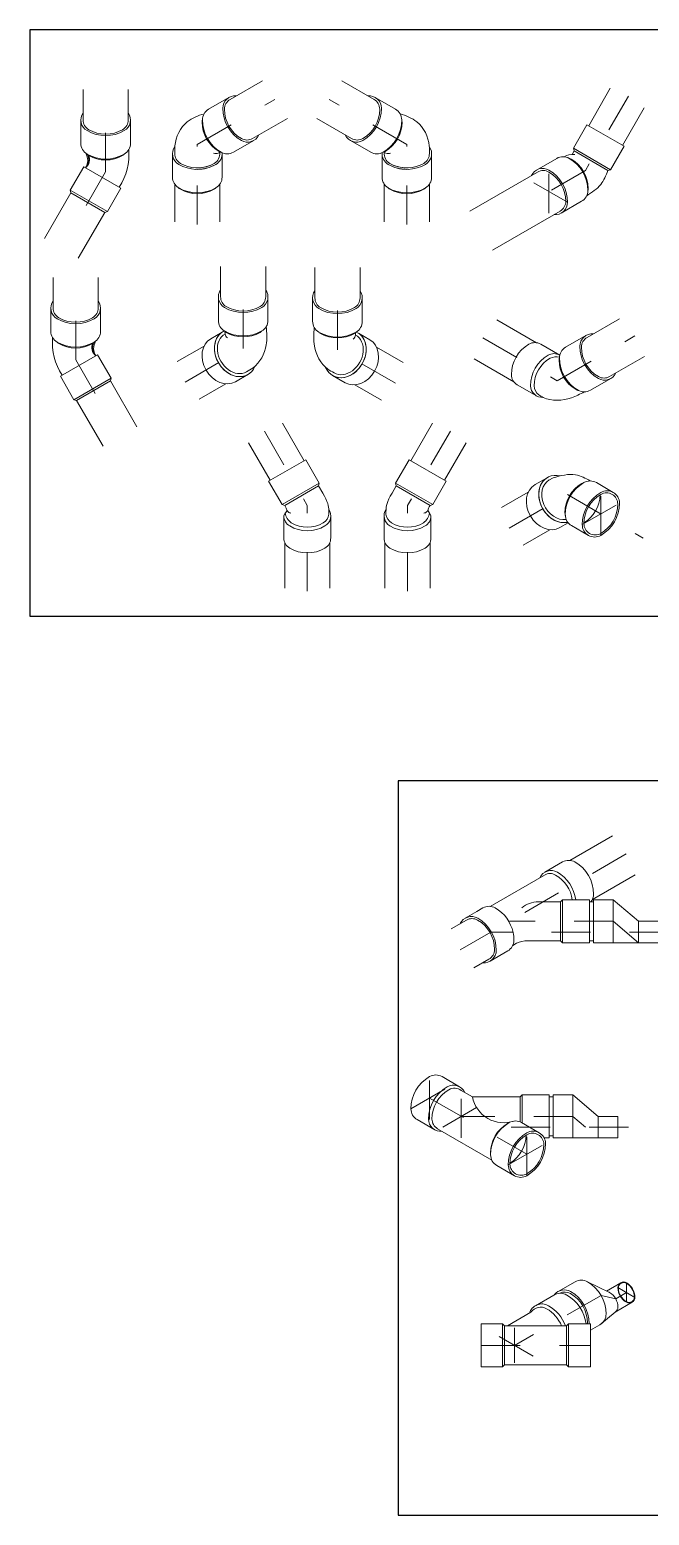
# Model space of a CAD drawing. Header units: millimetres. Extents: x 1263 to 3002, y 1308 to 2683.
# Drawn here: x 1521.656 to 1523.242, y 1342.644 to 1346.446 of the extents above; entities that cross this region are included whole.
import ezdxf

# ---------------------------------------------------------------- set-up
doc = ezdxf.new("R2010")
doc.units = ezdxf.units.MM
doc.linetypes.add('ACAD_ISO04W100', pattern=[30, 24, -3, 0, -3])
doc.layers.add('EJE HID.', color=125, linetype='ACAD_ISO04W100', lineweight=13)
doc.layers.add('sanitaria', color=1, linetype='Continuous', lineweight=0)

msp = doc.modelspace()

# ---------------------------------------------------------------- linework, layer by layer
for points in [[(1521.65636, 1344.94455), (1525.59964, 1344.94455), (1525.59964, 1346.44575), (1521.65636, 1346.44575)], [(1525.59964, 1344.52315), (1522.59928, 1344.52315), (1522.59928, 1342.64384), (1525.59964, 1342.64384)]]:
    msp.add_lwpolyline(points, close=True)
at = {"layer": 'EJE HID.', "linetype": 'ACAD_ISO04W100', "ltscale": 0.004}
for p, q in [((1522.08523, 1346.15223), (1522.2839, 1346.26694)), ((1522.6215, 1346.15223), (1522.42282, 1346.26694)), ((1523.18848, 1346.27585), (1523.0786, 1346.08553)), ((1521.85072, 1346.08222), (1521.85072, 1346.25391)), ((1522.08523, 1345.94692), (1522.08523, 1346.15223)), ((1522.6215, 1345.94692), (1522.6215, 1346.15223)), ((1521.85072, 1346.08222), (1521.79578, 1345.98706)), ((1523.0786, 1346.08553), (1522.97982, 1346.0285)), ((1522.98511, 1345.97655), (1522.98511, 1346.08655)), ((1523.03274, 1346.00405), (1522.93748, 1346.05905)), ((1523.03274, 1346.00405), (1522.93748, 1346.05905)), ((1522.2026, 1345.62951), (1522.2026, 1345.8012)), ((1521.77402, 1345.60094), (1521.77402, 1345.77263)), ((1522.44401, 1345.6268), (1522.44401, 1345.79849)), ((1522.81608, 1345.65721), (1523.0064, 1345.54733)), ((1523.0064, 1345.54733), (1523.20508, 1345.66203)), ((1522.05392, 1345.54367), (1522.2026, 1345.62951)), ((1522.59269, 1345.54096), (1522.44401, 1345.6268)), ((1521.77402, 1345.60094), (1521.82896, 1345.50578)), ((1522.2569, 1345.41875), (1522.36679, 1345.22843)), ((1522.73308, 1345.41875), (1522.62319, 1345.22843)), ((1522.88379, 1345.17018), (1523.03247, 1345.25603)), ((1523.03247, 1345.25603), (1523.22634, 1345.1441)), ((1523.07039, 1345.17914), (1523.16565, 1345.23414)), ((1523.11802, 1345.15164), (1523.11802, 1345.26164)), ((1522.36679, 1345.00867), (1522.36679, 1345.22843)), ((1522.62319, 1345.00867), (1522.62319, 1345.22843)), ((1523.18291, 1344.33651), (1522.75823, 1344.09132)), ((1523.29169, 1344.13641), (1522.83634, 1344.13641)), ((1523.14963, 1344.16391), (1522.88397, 1344.16391)), ((1523.21463, 1344.10891), (1523.14963, 1344.16391)), ((1522.67976, 1343.65651), (1522.67976, 1343.76651)), ((1522.63213, 1343.68401), (1522.72739, 1343.73901)), ((1522.67976, 1343.71151), (1522.92866, 1343.56781)), ((1522.76091, 1343.60966), (1522.76091, 1343.71966)), ((1522.71328, 1343.63716), (1522.80854, 1343.69216)), ((1523.04634, 1343.66466), (1522.76091, 1343.66466)), ((1523.1884, 1343.63716), (1522.80854, 1343.63716)), ((1523.07884, 1343.63716), (1523.04634, 1343.66466)), ((1522.88103, 1343.54031), (1522.97629, 1343.59531)), ((1522.92866, 1343.51281), (1522.92866, 1343.62281)), ((1523.2051, 1343.20147), (1523.1618, 1343.22647)), ((1523.18345, 1343.18897), (1523.18345, 1343.23897)), ((1523.11873, 1343.2066), (1522.89717, 1343.07868)), ((1523.11873, 1343.2066), (1523.156, 1343.19812)), ((1523.18345, 1343.21397), (1523.156, 1343.19812)), ((1522.9448, 1343.05118), (1522.84953, 1343.10618)), ((1522.89717, 1343.12324), (1522.89717, 1343.03412)), ((1522.81189, 1343.07868), (1523.09189, 1343.07868))]:
    msp.add_line(p, q, dxfattribs=at)
at = {"layer": 'sanitaria'}
for p, q in [((1522.16911, 1346.26733), (1522.25183, 1346.31509)), ((1522.53762, 1346.26733), (1522.4549, 1346.31509)), ((1523.08686, 1346.19984), (1523.1423, 1346.29586)), ((1521.79299, 1346.21494), (1521.79299, 1346.29253)), ((1521.90846, 1346.21494), (1521.90846, 1346.29253)), ((1522.16622, 1346.27233), (1522.11426, 1346.24233)), ((1522.54051, 1346.27233), (1522.59247, 1346.24233)), ((1522.22685, 1346.16733), (1522.31597, 1346.21879)), ((1522.47988, 1346.16733), (1522.39075, 1346.21879)), ((1523.17346, 1346.14984), (1523.2289, 1346.24586)), ((1521.78721, 1346.21494), (1521.78721, 1346.15494)), ((1521.91423, 1346.21494), (1521.91423, 1346.15494)), ((1523.04789, 1346.14234), (1523.08253, 1346.20234)), ((1523.08253, 1346.20234), (1523.17779, 1346.14734)), ((1522.22973, 1346.16233), (1522.17777, 1346.13233)), ((1522.477, 1346.16233), (1522.52896, 1346.13233)), ((1523.04789, 1346.14234), (1523.14315, 1346.08734)), ((1523.04969, 1346.13547), (1523.04789, 1346.14234)), ((1523.14315, 1346.08734), (1523.17779, 1346.14734)), ((1522.02172, 1346.12855), (1522.02172, 1346.06855)), ((1522.14873, 1346.13093), (1522.14873, 1346.06855)), ((1522.55799, 1346.13093), (1522.55799, 1346.06855)), ((1522.68501, 1346.12855), (1522.68501, 1346.06855)), ((1522.95335, 1346.08655), (1523.00531, 1346.11655)), ((1523.04437, 1346.12624), (1523.04969, 1346.13547)), ((1523.04969, 1346.13547), (1523.1363, 1346.08547)), ((1521.76002, 1346.03512), (1521.79466, 1346.09512)), ((1521.79466, 1346.09512), (1521.88992, 1346.04012)), ((1522.14873, 1346.07594), (1522.14873, 1346.06855)), ((1522.55799, 1346.07594), (1522.55799, 1346.06855)), ((1522.95624, 1346.08155), (1522.78309, 1345.98158)), ((1523.1363, 1346.08547), (1523.14315, 1346.08734)), ((1521.69416, 1345.91105), (1521.76182, 1346.02825)), ((1521.76002, 1346.03512), (1521.85528, 1345.98012)), ((1521.76182, 1346.02825), (1521.76002, 1346.03512)), ((1521.76182, 1346.02825), (1521.84843, 1345.97825)), ((1521.85528, 1345.98012), (1521.88992, 1346.04012)), ((1522.02749, 1345.95399), (1522.02749, 1346.05029)), ((1522.14296, 1345.95399), (1522.14296, 1346.05029)), ((1522.56377, 1345.95399), (1522.56377, 1346.05029)), ((1522.67924, 1345.95399), (1522.67924, 1346.05029)), ((1523.01686, 1345.97655), (1523.06882, 1346.00655)), ((1521.78077, 1345.86105), (1521.84843, 1345.97825)), ((1521.84843, 1345.97825), (1521.85528, 1345.98012)), ((1523.01397, 1345.98155), (1522.84082, 1345.88158)), ((1522.14486, 1345.76223), (1522.14486, 1345.83982)), ((1522.26033, 1345.76223), (1522.26033, 1345.83982)), ((1521.71628, 1345.73366), (1521.71628, 1345.81125)), ((1521.83175, 1345.73366), (1521.83175, 1345.81125)), ((1522.38627, 1345.75952), (1522.38627, 1345.83711)), ((1522.50174, 1345.75952), (1522.50174, 1345.83711)), ((1522.13909, 1345.76223), (1522.13909, 1345.70223)), ((1522.26611, 1345.76223), (1522.26611, 1345.70223)), ((1521.71051, 1345.73366), (1521.71051, 1345.67366)), ((1521.83752, 1345.73366), (1521.83752, 1345.67366)), ((1522.3805, 1345.75952), (1522.3805, 1345.69952)), ((1522.50752, 1345.75952), (1522.50752, 1345.69952)), ((1522.85163, 1345.70335), (1522.95306, 1345.64479)), ((1523.08279, 1345.6581), (1523.16552, 1345.70586)), ((1522.1197, 1345.65495), (1522.14911, 1345.67193)), ((1522.52691, 1345.65224), (1522.4975, 1345.66922)), ((1523.07991, 1345.6631), (1523.02795, 1345.6331)), ((1521.83008, 1345.61384), (1521.73481, 1345.55884)), ((1521.86472, 1345.55384), (1521.83008, 1345.61384)), ((1522.03413, 1345.59644), (1522.10257, 1345.63595)), ((1522.61248, 1345.59373), (1522.54404, 1345.63324)), ((1523.01291, 1345.61287), (1522.96413, 1345.64103)), ((1522.7939, 1345.60335), (1522.89532, 1345.54479)), ((1523.14053, 1345.5581), (1523.22966, 1345.60956)), ((1521.76945, 1345.49884), (1521.73481, 1345.55884)), ((1521.86472, 1345.55384), (1521.76945, 1345.49884)), ((1521.86291, 1345.54697), (1521.77631, 1345.49697)), ((1521.86291, 1345.54697), (1521.86472, 1345.55384)), ((1521.93057, 1345.42978), (1521.86291, 1345.54697)), ((1522.08964, 1345.50022), (1522.15797, 1345.53968)), ((1522.18318, 1345.54499), (1522.21492, 1345.56332)), ((1522.46343, 1345.54228), (1522.43169, 1345.56061)), ((1522.55697, 1345.49751), (1522.48863, 1345.53697)), ((1522.95322, 1345.50873), (1522.90412, 1345.53708)), ((1523.14342, 1345.5531), (1523.09145, 1345.5231)), ((1521.77631, 1345.49697), (1521.76945, 1345.49884)), ((1521.84397, 1345.37978), (1521.77631, 1345.49697)), ((1522.35852, 1345.34274), (1522.30309, 1345.43876)), ((1522.63146, 1345.34274), (1522.68689, 1345.43876)), ((1522.27192, 1345.29274), (1522.21648, 1345.38876)), ((1522.71806, 1345.29274), (1522.7735, 1345.38876)), ((1522.36285, 1345.34524), (1522.26759, 1345.29024)), ((1522.39749, 1345.28524), (1522.36285, 1345.34524)), ((1522.59249, 1345.28524), (1522.62713, 1345.34524)), ((1522.62713, 1345.34524), (1522.72239, 1345.29024)), ((1522.30223, 1345.23024), (1522.26759, 1345.29024)), ((1522.39749, 1345.28524), (1522.30223, 1345.23024)), ((1522.39569, 1345.27837), (1522.30909, 1345.22837)), ((1522.39569, 1345.27837), (1522.39749, 1345.28524)), ((1522.39569, 1345.27837), (1522.40638, 1345.25986)), ((1522.59429, 1345.27837), (1522.5836, 1345.25986)), ((1522.59429, 1345.27837), (1522.59249, 1345.28524)), ((1522.59249, 1345.28524), (1522.68775, 1345.23024)), ((1522.59429, 1345.27837), (1522.68089, 1345.22837)), ((1522.68775, 1345.23024), (1522.72239, 1345.29024)), ((1522.94957, 1345.28147), (1522.97899, 1345.29845)), ((1522.98525, 1345.29295), (1522.99579, 1345.29904)), ((1523.10648, 1345.28664), (1523.14978, 1345.26164)), ((1522.30909, 1345.22837), (1522.30223, 1345.23024)), ((1522.68089, 1345.22837), (1522.68775, 1345.23024)), ((1522.86401, 1345.22295), (1522.93244, 1345.26247)), ((1522.30677, 1345.20167), (1522.31027, 1345.20902)), ((1522.30677, 1345.20167), (1522.30677, 1345.14497)), ((1522.30909, 1345.22837), (1522.31124, 1345.22464)), ((1522.4268, 1345.20167), (1522.4268, 1345.14497)), ((1522.56318, 1345.20167), (1522.56318, 1345.14497)), ((1522.68089, 1345.22837), (1522.67874, 1345.22464)), ((1522.68321, 1345.20167), (1522.67971, 1345.20902)), ((1522.68321, 1345.20167), (1522.68321, 1345.14497)), ((1522.91951, 1345.12674), (1522.98785, 1345.16619)), ((1523.01305, 1345.17151), (1523.03442, 1345.18384)), ((1523.08627, 1345.15164), (1523.04297, 1345.17664)), ((1522.30905, 1345.01639), (1522.30905, 1345.1335)), ((1522.42452, 1345.01639), (1522.42452, 1345.1335)), ((1522.56546, 1345.01639), (1522.56546, 1345.1335)), ((1522.68093, 1345.01639), (1522.68093, 1345.1335)), ((1523.14807, 1344.38306), (1523.03866, 1344.31989)), ((1522.97349, 1344.28226), (1522.8348, 1344.20219)), ((1523.01996, 1344.31576), (1522.97493, 1344.28976)), ((1523.20581, 1344.28306), (1523.0964, 1344.21989)), ((1522.95794, 1344.21391), (1523.01503, 1344.21391)), ((1523.01503, 1344.21391), (1523.02008, 1344.21891)), ((1523.01503, 1344.11391), (1523.01503, 1344.21391)), ((1523.02008, 1344.21891), (1523.08936, 1344.21891)), ((1523.02008, 1344.10891), (1523.02008, 1344.21891)), ((1523.08936, 1344.10891), (1523.08936, 1344.21891)), ((1523.08936, 1344.21391), (1523.09936, 1344.21391)), ((1523.14963, 1344.21891), (1523.09936, 1344.21891)), ((1523.09936, 1344.10891), (1523.09936, 1344.21891)), ((1523.14963, 1344.10891), (1523.14963, 1344.21891)), ((1523.21463, 1344.16391), (1523.14963, 1344.21891)), ((1522.7738, 1344.16697), (1522.73534, 1344.14476)), ((1522.77107, 1344.17206), (1522.80054, 1344.18908)), ((1522.80054, 1344.18908), (1522.8161, 1344.19806)), ((1523.21463, 1344.10891), (1523.21463, 1344.16391)), ((1523.21463, 1344.16391), (1523.26489, 1344.16391)), ((1522.90209, 1344.10771), (1522.89253, 1344.10219)), ((1523.01503, 1344.11391), (1522.92968, 1344.11391)), ((1523.01503, 1344.11391), (1523.02008, 1344.10891)), ((1523.02008, 1344.10891), (1523.08936, 1344.10891)), ((1523.07615, 1344.10891), (1523.08936, 1344.10891)), ((1523.08936, 1344.11391), (1523.09936, 1344.11391)), ((1523.26489, 1344.10891), (1523.09936, 1344.10891)), ((1522.83154, 1344.06697), (1522.79307, 1344.04476)), ((1522.83458, 1344.06206), (1522.87961, 1344.08806)), ((1522.75655, 1343.74051), (1522.71152, 1343.76651)), ((1522.755, 1343.73451), (1522.78939, 1343.71466)), ((1522.78939, 1343.71466), (1522.91174, 1343.71466)), ((1522.91174, 1343.71466), (1522.91679, 1343.71966)), ((1522.91174, 1343.65061), (1522.91174, 1343.71466)), ((1522.91679, 1343.71966), (1522.98608, 1343.71966)), ((1522.91679, 1343.64799), (1522.91679, 1343.71966)), ((1522.98608, 1343.60966), (1522.98608, 1343.71966)), ((1522.99608, 1343.71466), (1522.98608, 1343.71466)), ((1522.99608, 1343.60966), (1522.99608, 1343.71966)), ((1523.04634, 1343.71966), (1522.99608, 1343.71966)), ((1522.99608, 1343.60966), (1522.99608, 1343.71966)), ((1523.04634, 1343.60966), (1523.04634, 1343.71966)), ((1523.11134, 1343.66466), (1523.04634, 1343.71966)), ((1522.64801, 1343.65651), (1522.69304, 1343.63051)), ((1522.70026, 1343.63301), (1522.83895, 1343.55294)), ((1522.96041, 1343.62281), (1522.91538, 1343.64881)), ((1523.11134, 1343.60966), (1523.11134, 1343.66466)), ((1523.11134, 1343.66466), (1523.1616, 1343.66466)), ((1523.1616, 1343.60966), (1523.1616, 1343.66466)), ((1522.97286, 1343.60966), (1522.98608, 1343.60966)), ((1522.99608, 1343.61466), (1522.98608, 1343.61466)), ((1523.1616, 1343.60966), (1522.99608, 1343.60966)), ((1522.8969, 1343.51281), (1522.85187, 1343.53881)), ((1523.0521, 1343.24147), (1523.0088, 1343.21647)), ((1523.08386, 1343.24147), (1523.14015, 1343.21397)), ((1523.16902, 1343.23897), (1523.13233, 1343.21779)), ((1522.95041, 1343.18026), (1522.99769, 1343.20756)), ((1523.19788, 1343.18897), (1523.15458, 1343.16397)), ((1522.93924, 1343.16355), (1522.87885, 1343.12868)), ((1523.15458, 1343.16397), (1523.11561, 1343.13147)), ((1522.81189, 1343.02368), (1522.81189, 1343.13368)), ((1522.86612, 1343.13368), (1522.81189, 1343.13368)), ((1522.86612, 1343.02368), (1522.86612, 1343.13368)), ((1522.87117, 1343.12868), (1522.86612, 1343.13368)), ((1522.87117, 1343.12868), (1522.89053, 1343.12868)), ((1522.87117, 1343.02868), (1522.87117, 1343.12868)), ((1522.87117, 1343.12868), (1523.0298, 1343.12868)), ((1523.0298, 1343.12868), (1523.03486, 1343.13368)), ((1523.0298, 1343.02868), (1523.0298, 1343.12868)), ((1523.03486, 1343.02368), (1523.03486, 1343.13368)), ((1523.03486, 1343.13368), (1523.09189, 1343.13368)), ((1523.09189, 1343.02368), (1523.09189, 1343.13368)), ((1523.09189, 1343.11777), (1523.11561, 1343.13147)), ((1522.87117, 1343.02868), (1522.86612, 1343.02368)), ((1522.87117, 1343.02868), (1522.9076, 1343.02868)), ((1522.87117, 1343.02868), (1523.0298, 1343.02868)), ((1523.0298, 1343.02868), (1523.03486, 1343.02368)), ((1522.86612, 1343.02368), (1522.81189, 1343.02368)), ((1523.03486, 1343.02368), (1523.09189, 1343.02368))]:
    msp.add_line(p, q, dxfattribs=at)
for points in [[(1523.07621, 1345.28744, 0.0630698), (1523.06953, 1345.28464, 0.2679492), (1523.02622, 1345.20964, 0.0630698), (1523.02714, 1345.20244, 0.0630698)], [(1523.10648, 1345.28664, 0.2679492), (1523.07472, 1345.28664, 0.2679492), (1523.02709, 1345.20414, 0.2679492), (1523.04297, 1345.17664, 0.2679492)], [(1523.11627, 1345.25559, -0.2553532), (1523.07475, 1345.18368, -0.2553532)]]:
    msp.add_lwpolyline(points, format="xyb", dxfattribs=at)
for points in [[(1523.11802, 1345.26164, 0.2679492), (1523.07039, 1345.17914, 0.5773503), (1523.11802, 1345.15164, 0.2679492), (1523.16565, 1345.23414, 0.5773503)], [(1523.11802, 1345.15664, 0.2679492), (1523.16132, 1345.23164, 0.5773503), (1523.11802, 1345.25664, 0.2679492), (1523.07472, 1345.18164, 0.5773503)]]:
    msp.add_lwpolyline(points, format="xyb", close=True, dxfattribs=at)
for centre, radius, start, end in [((1522.1821, 1346.24483), 0.03175, 84.9032, 180), ((1522.18354, 1346.24233), 0.02887, 120, 180), ((1522.52463, 1346.24483), 0.03175, 0, 95.0968), ((1522.52319, 1346.24233), 0.02887, 0, 60), ((1521.81897, 1346.21494), 0.03175, 144.9032, 240), ((1521.88248, 1346.21494), 0.03175, 300, 35.0968), ((1522.13014, 1346.21483), 0.03175, 120, 180), ((1522.24561, 1346.24483), 0.09526, 180, 240), ((1522.24128, 1346.24233), 0.0866, 180, 240), ((1522.46112, 1346.24483), 0.09526, 300, 360), ((1522.46545, 1346.24233), 0.0866, 300, 0), ((1522.57659, 1346.21483), 0.03175, 360, 60), ((1521.82185, 1346.21494), 0.02887, 180, 240), ((1521.85072, 1346.26994), 0.09526, 240, 300), ((1521.85072, 1346.26494), 0.0866, 240, 300), ((1521.87959, 1346.21494), 0.02887, 300, 0), ((1522.12639, 1346.20933), 0.02887, 165.5646, 180), ((1522.18412, 1346.20933), 0.0866, 180, 240), ((1522.19365, 1346.21483), 0.09526, 180, 240), ((1522.51308, 1346.21483), 0.09526, 300, 0), ((1522.52261, 1346.20933), 0.0866, 300, 0), ((1522.58034, 1346.20933), 0.02887, 0, 14.4354), ((1521.81897, 1346.15494), 0.03175, 180, 240), ((1521.88248, 1346.15494), 0.03175, 300, 0), ((1522.05347, 1346.12855), 0.03175, 144.2763, 240), ((1522.21385, 1346.18983), 0.03175, 240, 335.0968), ((1522.21241, 1346.19233), 0.02887, 240, 300), ((1522.49287, 1346.18983), 0.03175, 204.9032, 300), ((1522.49432, 1346.19233), 0.02887, 240, 300), ((1522.65326, 1346.12855), 0.03175, 300, 35.7237), ((1521.76989, 1346.11174), 0.03482, 326.70079, 31.01069), ((1521.77823, 1346.11309), 0.02915, 315.40865, 28.52138), ((1521.7828, 1346.11383), 0.02668, 307.36249, 25.65427), ((1521.82185, 1346.14894), 0.02887, 225.5646, 240), ((1521.85072, 1346.20994), 0.09526, 240, 300), ((1521.85072, 1346.19894), 0.0866, 240, 300), ((1521.75315, 1346.12741), 0.15725, 327.3737, 4.25062), ((1521.87959, 1346.14894), 0.02887, 300, 314.4354), ((1522.05636, 1346.12855), 0.02887, 180, 240), ((1522.11409, 1346.12855), 0.02887, 300, 6.51462), ((1522.11698, 1346.12855), 0.03175, 300, 4.38282), ((1522.15525, 1346.15933), 0.02887, 240, 254.4354), ((1522.16189, 1346.15983), 0.03175, 240, 300), ((1522.54484, 1346.15983), 0.03175, 240, 300), ((1522.58975, 1346.12855), 0.03175, 175.61718, 240), ((1522.55148, 1346.15933), 0.02887, 285.5646, 300), ((1522.59264, 1346.12855), 0.02887, 173.48538, 240), ((1522.65037, 1346.12855), 0.02887, 300, 0), ((1523.02119, 1346.08905), 0.03175, 60, 120), ((1523.02783, 1346.08955), 0.02887, 60, 74.4354), ((1522.98944, 1346.03405), 0.09526, 360, 60), ((1522.99896, 1346.03955), 0.0866, 360, 60), ((1522.05347, 1346.06855), 0.03175, 180, 240), ((1522.08523, 1346.18355), 0.09526, 240, 295.85128), ((1522.08523, 1346.17855), 0.0866, 240, 295.46433), ((1522.08523, 1346.17855), 0.0866, 270, 300), ((1522.08523, 1346.18355), 0.09526, 270, 300), ((1522.11698, 1346.06855), 0.03175, 300, 0), ((1522.58975, 1346.06855), 0.03175, 180, 240), ((1522.6215, 1346.18355), 0.09526, 240, 270), ((1522.6215, 1346.17855), 0.0866, 240, 270), ((1522.6215, 1346.18355), 0.09526, 244.14872, 300), ((1522.6215, 1346.17855), 0.0866, 244.53567, 300), ((1522.65326, 1346.06855), 0.03175, 300, 360), ((1522.96923, 1346.05905), 0.03175, 60, 155.0968), ((1522.97067, 1346.05655), 0.02887, 60, 120), ((1522.93748, 1346.00405), 0.09526, 360, 60), ((1522.94181, 1346.00655), 0.0866, 360, 60), ((1522.05636, 1346.06255), 0.02887, 225.5646, 240), ((1522.08523, 1346.12355), 0.09526, 240, 300), ((1522.08523, 1346.11255), 0.0866, 240, 300), ((1522.11409, 1346.06255), 0.02887, 300, 314.4354), ((1522.59264, 1346.06255), 0.02887, 225.5646, 240), ((1522.6215, 1346.12355), 0.09526, 240, 300), ((1522.6215, 1346.11255), 0.0866, 240, 300), ((1522.65037, 1346.06255), 0.02887, 300, 314.4354), ((1523.05295, 1346.03405), 0.03175, 300, 360), ((1523.0567, 1346.03955), 0.02887, 345.5646, 0), ((1523.00098, 1346.00405), 0.03175, 264.9032, 0), ((1522.99954, 1346.00655), 0.02887, 300, 360), ((1522.17085, 1345.76223), 0.03175, 144.9032, 240), ((1522.17373, 1345.76223), 0.02887, 180, 240), ((1522.23147, 1345.76223), 0.02887, 300, 0), ((1522.23435, 1345.76223), 0.03175, 300, 35.0968), ((1522.41225, 1345.75952), 0.03175, 144.9032, 240), ((1522.47576, 1345.75952), 0.03175, 300, 35.0968), ((1521.74226, 1345.73366), 0.03175, 144.9032, 240), ((1521.74515, 1345.73366), 0.02887, 180, 240), ((1521.80288, 1345.73366), 0.02887, 300, 0), ((1521.80577, 1345.73366), 0.03175, 300, 35.0968), ((1522.2026, 1345.81723), 0.09526, 240, 300), ((1522.2026, 1345.81223), 0.0866, 240, 300), ((1522.41514, 1345.75952), 0.02887, 180, 240), ((1522.44401, 1345.81452), 0.09526, 240, 300), ((1522.44401, 1345.80952), 0.0866, 240, 300), ((1522.47287, 1345.75952), 0.02887, 300, 0), ((1521.77402, 1345.78866), 0.09526, 240, 300), ((1521.77402, 1345.78366), 0.0866, 240, 300), ((1522.17085, 1345.70223), 0.03175, 180, 240), ((1522.23435, 1345.70223), 0.03175, 300, 360), ((1522.41225, 1345.69952), 0.03175, 180, 240), ((1522.47576, 1345.69952), 0.03175, 300, 0), ((1521.74226, 1345.67366), 0.03175, 180, 240), ((1521.87158, 1345.64613), 0.15725, 175.74938, 212.6263), ((1521.85485, 1345.63046), 0.03482, 148.98931, 213.29921), ((1521.80577, 1345.67366), 0.03175, 300, 360), ((1522.17373, 1345.69623), 0.02887, 225.5646, 240), ((1522.2026, 1345.75723), 0.09526, 240, 300), ((1522.2026, 1345.74623), 0.0866, 240, 300), ((1522.23147, 1345.69623), 0.02887, 300, 314.4354), ((1522.41514, 1345.69352), 0.02887, 225.5646, 240), ((1522.44401, 1345.75452), 0.09526, 240, 300), ((1522.44401, 1345.74352), 0.0866, 240, 300), ((1522.47287, 1345.69352), 0.02887, 300, 314.4354), ((1523.09578, 1345.6356), 0.03175, 84.9032, 180), ((1523.09723, 1345.6331), 0.02887, 120, 180), ((1521.74515, 1345.66766), 0.02887, 225.5646, 240), ((1521.77402, 1345.72866), 0.09526, 240, 300), ((1521.77402, 1345.71766), 0.0866, 240, 300), ((1521.84194, 1345.63255), 0.02668, 154.34573, 232.63751), ((1521.80288, 1345.66766), 0.02887, 300, 314.4354), ((1521.84651, 1345.63181), 0.02915, 151.47862, 224.59135), ((1522.97914, 1345.56307), 0.09002, 120, 180), ((1522.94913, 1345.61504), 0.03001, 60, 120), ((1523.02824, 1345.53472), 0.09002, 120, 180), ((1522.99823, 1345.58669), 0.03001, 60.71468, 120), ((1523.04382, 1345.6056), 0.03175, 120, 180), ((1523.15929, 1345.6356), 0.09526, 180, 240), ((1523.15496, 1345.6331), 0.0866, 180, 240), ((1523.02906, 1345.53424), 0.08184, 120, 180), ((1523.00406, 1345.5688), 0.03966, 78.24684, 113.66461), ((1523.04007, 1345.6001), 0.02887, 165.5646, 180), ((1523.09781, 1345.6001), 0.0866, 180, 240), ((1523.10733, 1345.6056), 0.09526, 180, 240), ((1522.91912, 1345.56307), 0.03001, 180, 240), ((1522.96822, 1345.53472), 0.03001, 180, 274.34015), ((1522.97704, 1345.53491), 0.02983, 181.27345, 233.31838), ((1523.12754, 1345.5806), 0.03175, 240, 335.0968), ((1523.1261, 1345.5831), 0.02887, 240, 300), ((1523.06894, 1345.5501), 0.02887, 240, 254.4354), ((1523.07558, 1345.5506), 0.03175, 240, 300), ((1522.33678, 1345.20167), 0.03001, 180, 240), ((1522.34936, 1345.21566), 0.03966, 189.63983, 233.66461), ((1522.39222, 1345.20921), 0.02983, 301.27345, 353.31838), ((1522.39679, 1345.20167), 0.03001, 300, 34.34015), ((1522.59319, 1345.20167), 0.03001, 145.65985, 240), ((1522.59776, 1345.20921), 0.02983, 186.68162, 238.72655), ((1522.64062, 1345.21566), 0.03966, 306.33539, 350.36017), ((1522.6532, 1345.20167), 0.03001, 300, 0), ((1522.36679, 1345.25365), 0.09002, 240, 300), ((1522.36679, 1345.25459), 0.08184, 240, 300), ((1522.62319, 1345.25365), 0.09002, 240, 300), ((1522.62319, 1345.25459), 0.08184, 240, 300), ((1522.33678, 1345.14497), 0.03001, 180, 240), ((1522.36679, 1345.19695), 0.09002, 240, 300), ((1522.39679, 1345.14497), 0.03001, 300, 0), ((1522.59319, 1345.14497), 0.03001, 180, 240), ((1522.62319, 1345.19695), 0.09002, 240, 300), ((1522.6532, 1345.14497), 0.03001, 300, 360), ((1523.03584, 1344.28826), 0.03175, 60, 120), ((1522.99081, 1344.26226), 0.03175, 60, 155.0968), ((1522.98792, 1344.25726), 0.02887, 60, 120), ((1522.95905, 1344.20726), 0.0866, 7.73102, 60), ((1522.95905, 1344.20726), 0.09526, 7.02447, 60), ((1523.00409, 1344.23326), 0.09526, 0, 60), ((1522.95776, 1344.14865), 0.06526, 89.84245, 130.40685), ((1523.0676, 1344.23326), 0.03175, 322.45626, 360), ((1522.78695, 1344.14456), 0.03175, 60, 155.0968), ((1522.78824, 1344.14197), 0.02887, 60, 120), ((1522.75937, 1344.09197), 0.0866, 0, 60), ((1522.75519, 1344.08956), 0.09526, 360, 60), ((1522.83198, 1344.17056), 0.03175, 60, 120), ((1522.80022, 1344.11556), 0.09526, 12.06706, 60), ((1522.80022, 1344.11556), 0.09526, 360, 12.06706), ((1522.8187, 1344.08956), 0.03175, 264.9032, 0), ((1522.8171, 1344.09197), 0.02887, 300, 360), ((1522.86373, 1344.11556), 0.03175, 300, 0), ((1522.92986, 1344.04865), 0.06526, 89.22715, 115.1884), ((1522.72739, 1343.68401), 0.09526, 120, 180), ((1522.69564, 1343.73901), 0.03175, 60, 120), ((1522.77243, 1343.65801), 0.09526, 120, 180), ((1522.77243, 1343.65801), 0.0866, 120, 180), ((1522.74067, 1343.71301), 0.03175, 24.29657, 120), ((1522.74356, 1343.70801), 0.02887, 53.34079, 120), ((1522.86979, 1343.73041), 0.08193, 191.08652, 288.91348), ((1522.66389, 1343.68401), 0.03175, 180, 240), ((1522.70892, 1343.65801), 0.03175, 180, 275.0968), ((1522.71469, 1343.65801), 0.02887, 180, 240), ((1522.93126, 1343.56631), 0.09526, 120, 180), ((1522.9226, 1343.57131), 0.0866, 120, 180), ((1522.89373, 1343.62131), 0.02887, 116.47515, 120), ((1522.8995, 1343.62131), 0.03175, 60, 120), ((1522.97629, 1343.54031), 0.09526, 120, 180), ((1522.97196, 1343.54281), 0.0866, 120, 180), ((1522.84032, 1343.61881), 0.0866, 301.3509, 358.6491), ((1522.94454, 1343.59531), 0.03175, 360, 120), ((1522.94309, 1343.59281), 0.02887, 0, 120), ((1522.88103, 1343.59531), 0.09526, 300, 0), ((1522.88103, 1343.59531), 0.09526, 300, 0), ((1522.94454, 1343.59531), 0.03175, 360, 60), ((1522.86486, 1343.57131), 0.02887, 180, 183.52485), ((1522.86775, 1343.56631), 0.03175, 180, 240), ((1522.88536, 1343.59281), 0.0866, 300, 360), ((1522.91278, 1343.54031), 0.03175, 180, 300), ((1522.91422, 1343.54281), 0.02887, 180, 300), ((1522.91278, 1343.54031), 0.03175, 240, 300), ((1523.02468, 1343.18897), 0.03175, 60, 141.66232), ((1523.02612, 1343.18632), 0.02887, 60, 117.18715), ((1522.99292, 1343.13397), 0.09526, 360, 60), ((1523.06798, 1343.21397), 0.03175, 60, 120), ((1523.03623, 1343.15897), 0.09526, 360, 60), ((1523.13293, 1343.20147), 0.01443, 60, 67.92647), ((1523.17623, 1343.22647), 0.01443, 60, 180), ((1523.2051, 1343.22647), 0.0433, 180, 240), ((1523.17659, 1343.22584), 0.01371, 60, 180), ((1523.20402, 1343.22584), 0.04114, 180, 240), ((1523.1618, 1343.20147), 0.0433, 0, 60), ((1523.16288, 1343.20209), 0.04114, 0, 60), ((1522.96708, 1343.15139), 0.03334, 60, 162.82949), ((1522.93374, 1343.09364), 0.10003, 20.50973, 60), ((1523.01436, 1343.17869), 0.03334, 60, 120), ((1522.98102, 1343.12094), 0.10003, 7.32077, 60), ((1522.99725, 1343.13632), 0.0866, 0, 60), ((1523.1185, 1343.17647), 0.0433, 360, 60), ((1523.19031, 1343.20209), 0.01371, 240, 0), ((1523.19067, 1343.20147), 0.01443, 240, 0), ((1522.96405, 1343.14614), 0.03031, 60, 144.94432), ((1522.93374, 1343.09364), 0.09093, 22.66877, 60), ((1523.09973, 1343.15897), 0.03175, 300, 360), ((1523.14737, 1343.17647), 0.01443, 300, 0), ((1523.05499, 1343.13632), 0.02887, 354.75828, 0), ((1523.05643, 1343.13397), 0.03175, 359.48398, 0)]:
    msp.add_arc(centre, radius, start, end, dxfattribs=at)
for centre, major_axis, ratio, start_param, end_param in [((1522.15144, 1345.59997), (0.03174, -0.05498), 0.7938566, 3.1415927, 6.2831853), ((1522.18318, 1345.6183), (0.03174, -0.05498), 0.7938566, 3.0758225, 6.0046044), ((1522.18318, 1345.6183), (0.02777, -0.04811), 0.7762959, 3.1176912, 6.2831853), ((1522.46343, 1345.61559), (0.03174, 0.05498), 0.7938566, 2.6018994, 6.0046044), ((1523.01305, 1345.24481), (0.03174, -0.05498), 0.7938566, 2.4912902, 6.0046044), ((1522.98131, 1345.22649), (0.03174, -0.05498), 0.7938566, 3.1415927, 6.2831853), ((1523.01305, 1345.24481), (0.03174, -0.05498), 0.7938566, 3.0758225, 6.0046044), ((1523.01305, 1345.24481), (0.02777, -0.04811), 0.7762959, 3.1176912, 5.9994009)]:
    msp.add_ellipse(centre, major_axis=major_axis, ratio=ratio, start_param=start_param, end_param=end_param, dxfattribs=at)
at = {"layer": 'sanitaria', "extrusion": (0, 0, -1)}
for centre, major_axis, ratio, start_param, end_param in [((1522.18318, 1345.6183), (-0.03174, 0.05498), 0.7938566, 2.6018994, 6.0046044), ((1522.46343, 1345.61559), (-0.02777, -0.04811), 0.7762959, 3.1176912, 6.2831853), ((1522.46343, 1345.61559), (-0.03174, -0.05498), 0.7938566, 3.0758225, 6.0046044), ((1522.49517, 1345.59726), (-0.03174, -0.05498), 0.7938566, 3.1415927, 6.2831853), ((1523.01305, 1345.24481), (-0.03174, 0.05498), 0.7938566, 3.3871196, 6.0046044)]:
    msp.add_ellipse(centre, major_axis=major_axis, ratio=ratio, start_param=start_param, end_param=end_param, dxfattribs=at)
at = {"layer": 'sanitaria'}
for points in [[(1522.02749, 1346.12855), (1522.0278, 1346.14838), (1522.05966, 1346.21017), (1522.10264, 1346.23071)], [(1522.67924, 1346.12855), (1522.67893, 1346.14838), (1522.64707, 1346.21017), (1522.60409, 1346.23071)], [(1522.14408, 1346.13271), (1522.13875, 1346.12964), (1522.12691, 1346.12964)], [(1522.56265, 1346.13271), (1522.56798, 1346.12964), (1522.57981, 1346.12964)], [(1523.1363, 1346.08547), (1523.11759, 1346.04946), (1523.08175, 1346.02068)], [(1522.21095, 1345.57019), (1522.22797, 1345.58038), (1522.26167, 1345.63887), (1522.26185, 1345.68635)], [(1522.15627, 1345.67324), (1522.15627, 1345.66709), (1522.16219, 1345.65684)], [(1522.43565, 1345.56748), (1522.41864, 1345.57767), (1522.38494, 1345.63616), (1522.38475, 1345.68364)], [(1522.49033, 1345.67053), (1522.49033, 1345.66438), (1522.48442, 1345.65413)], [(1522.95922, 1345.51099), (1522.9705, 1345.5048), (1523.04275, 1345.5037), (1523.07558, 1345.51885)], [(1522.3143, 1345.21647), (1522.31797, 1345.21159), (1522.32476, 1345.20835)], [(1522.67569, 1345.21647), (1522.67201, 1345.21159), (1522.66522, 1345.20835)]]:
    msp.add_spline(points, degree=3, dxfattribs=at)
msp.add_open_spline([(1523.02401, 1346.12068), (1523.03198, 1346.12608), (1523.03994, 1346.1264), (1523.05133, 1346.12627)], degree=3, dxfattribs=at)
for points, knots in [([(1522.99579, 1345.29904), (1523.01545, 1345.30442), (1523.04891, 1345.31357), (1523.07871, 1345.29805), (1523.09089, 1345.29089)], [0, 0, 0, 0, 0.058211506, 0.099080216, 0.099080216, 0.099080216, 0.099080216]), ([(1522.40638, 1345.25986), (1522.42001, 1345.23731), (1522.4219, 1345.21882), (1522.42193, 1345.20887), (1522.42185, 1345.20574)], [0.006761484, 0.006761484, 0.006761484, 0.006761484, 0.019099047, 0.02517183, 0.02517183, 0.02517183, 0.02517183]), ([(1522.5836, 1345.25986), (1522.56997, 1345.23731), (1522.56808, 1345.21882), (1522.56806, 1345.20887), (1522.56813, 1345.20574)], [0.006761484, 0.006761484, 0.006761484, 0.006761484, 0.019099047, 0.02517183, 0.02517183, 0.02517183, 0.02517183]), ([(1522.31124, 1345.22464), (1522.31413, 1345.21913), (1522.3149, 1345.21551), (1522.31259, 1345.21123), (1522.31079, 1345.20949), (1522.31018, 1345.20897)], [0.0032917988, 0.0032917988, 0.0032917988, 0.0032917988, 0.0061512218, 0.0090598348, 0.0099290432, 0.0099290432, 0.0099290432, 0.0099290432]), ([(1522.67874, 1345.22464), (1522.67585, 1345.21913), (1522.67508, 1345.21551), (1522.67739, 1345.21123), (1522.67919, 1345.20949), (1522.6798, 1345.20897)], [0.0032917988, 0.0032917988, 0.0032917988, 0.0032917988, 0.0061512218, 0.0090598348, 0.0099290432, 0.0099290432, 0.0099290432, 0.0099290432])]:
    msp.add_open_spline(points, degree=3, knots=knots, dxfattribs=at)

doc.saveas('drawing.dxf')
